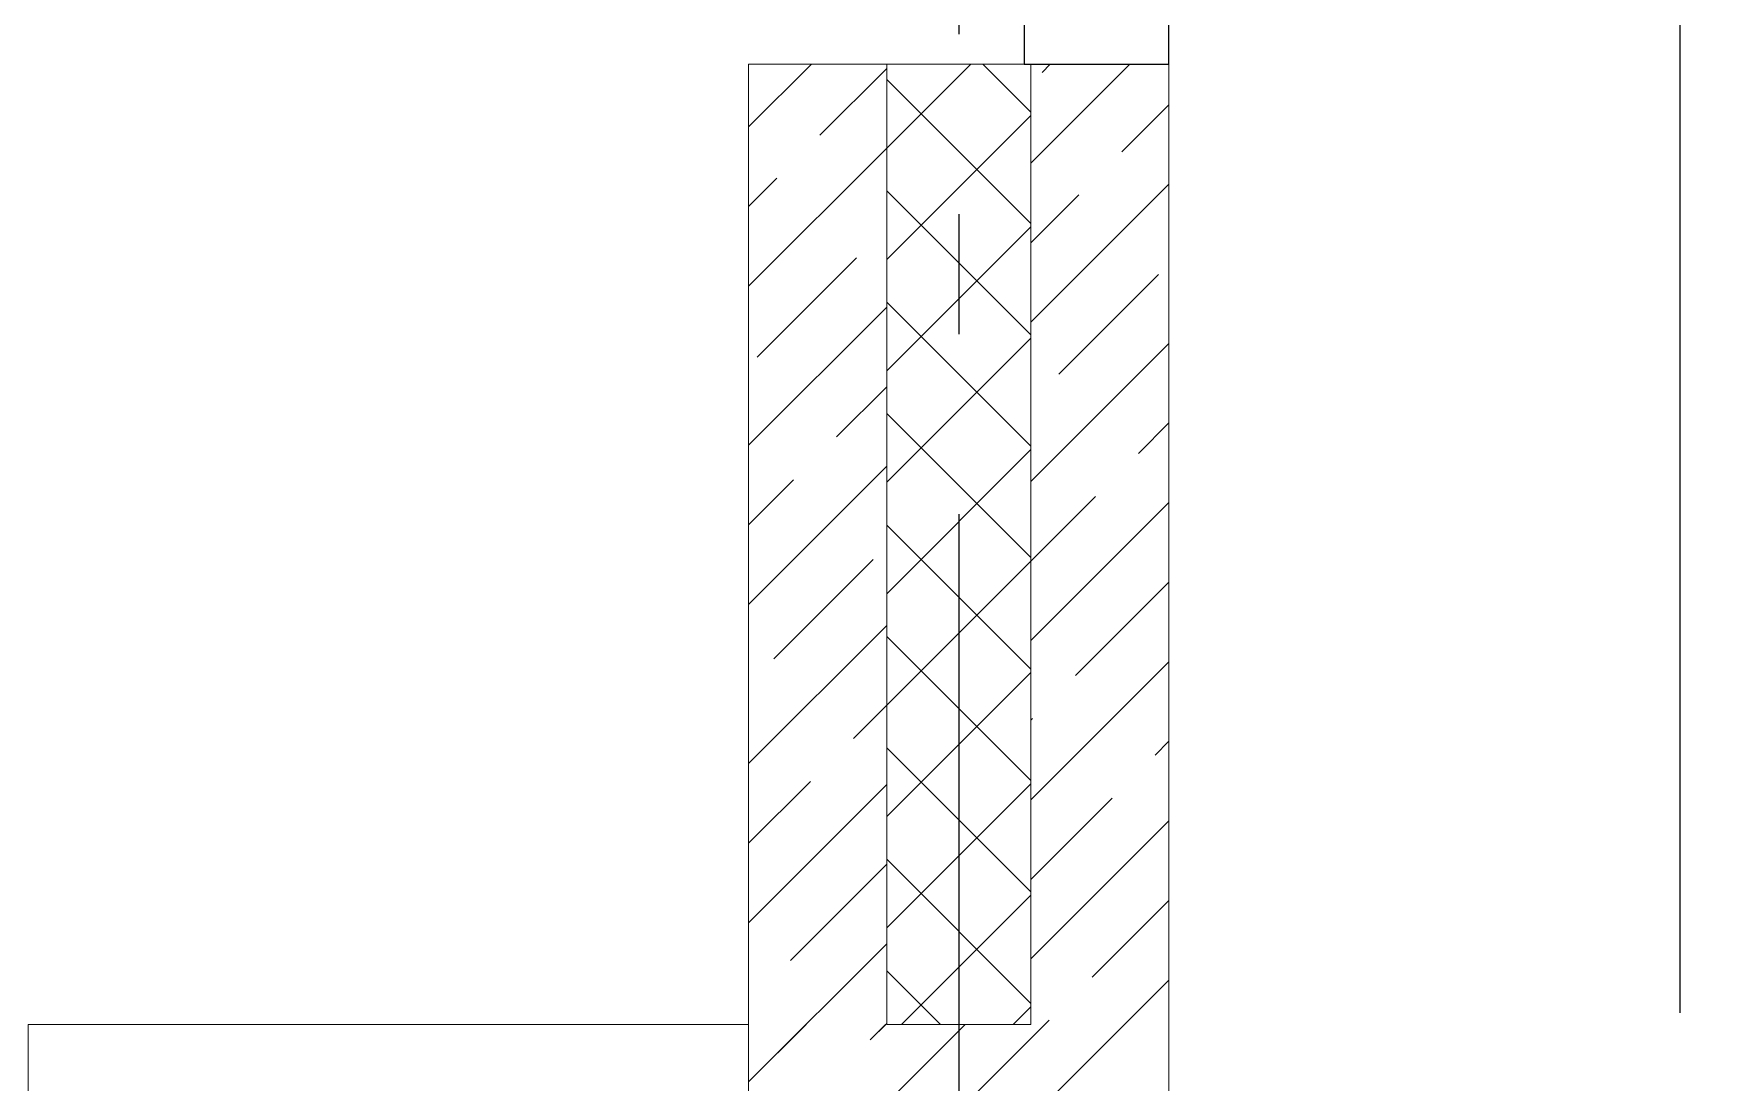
# Model space of a CAD drawing. Header units: inches. Extents: x -21163 to 11874, y -14995 to 6550.
# Drawn here: x -1021 to 378, y -7537 to -6663 of the extents above; entities that cross this region are included whole.
import ezdxf

# ---------------------------------------------------------------- set-up
doc = ezdxf.new("R2010")
doc.units = ezdxf.units.IN
doc.header["$MEASUREMENT"] = 0
doc.linetypes.add('CONTI', pattern=[0])
doc.linetypes.add('GOST2.303 5', pattern=[24, 20, -1.5, 1, -1.5])
doc.layers.get('0').update_dxf_attribs({"color": 8})
doc.layers.add('axis_dim', color=8, linetype='CONTI')
doc.layers.add('doors_windows', color=8, linetype='Continuous', lineweight=5)
doc.layers.add('Wall2', color=8, linetype='Continuous', lineweight=5)

# ---------------------------------------------------------------- blocks, each defined once
blk = doc.blocks.new('*U24')
at = {"color": 0, "linetype": 'ByBlock', "ltscale": 10}
blk.add_lwpolyline([(-960, 0), (-960, 910, -0.414214), (-50, 0)], format="xyb", dxfattribs=at)
at = {"color": 0}
for points in [[(-1010, 0), (-960, 0), (-960, -120.6), (-1010, -120.6)], [(-50, 0), (0, 0), (0, -120.6), (-50, -120.6)]]:
    blk.add_lwpolyline(points, close=True, dxfattribs=at)

msp = doc.modelspace()

# ---------------------------------------------------------------- linework, layer by layer
at = {"layer": 'axis_dim', "linetype": 'GOST2.303 5', "lineweight": 25, "ltscale": 100}
for points in [[(349.8, 1720.7), (349.8, -10307.9)], [(-250.6, -2264), (-250.6, -7664)]]:
    msp.add_lwpolyline(points, dxfattribs=at)
at = {"layer": 'doors_windows', "lineweight": 20, "ltscale": 50}
msp.add_lwpolyline([(-425.6, -7839), (-1025.6, -7839), (-1025.6, -7489), (-425.6, -7489)], close=True, dxfattribs=at)
at = {"layer": 'Wall2', "ltscale": 100}
for points in [[(-425.6, -6741.3), (-373.3, -6689)], [(-425.6, -7839), (-425.6, -6689)], [(-425.6, -6689), (-310.6, -6689)], [(-366.2, -6748.2), (-310.6, -6692.6)], [(-310.6, -6758.9), (-240.7, -6689)], [(-310.6, -7489), (-310.6, -6689)], [(-310.6, -6689), (-190.6, -6689)], [(-310.6, -6689), (-310.6, -7489)], [(-190.6, -6728.9), (-230.5, -6689)], [(-190.6, -6771.5), (-108.1, -6689)], [(-190.6, -7489), (-190.6, -6689)], [(-190.6, -6689), (-75.6, -6689)], [(-190.6, -6689), (-190.6, -7489)], [(-181.2, -6695.8), (-174.4, -6689)], [(-75.6, -6689), (-75.6, -7839)], [(-190.6, -6821.7), (-310.6, -6701.7)], [(-114.9, -6762.1), (-75.6, -6722.8)], [(-310.6, -6851.7), (-190.6, -6731.7)], [(-425.6, -6873.9), (-310.6, -6758.9)], [(-425.6, -6807.6), (-402, -6784)], [(-190.6, -6914.5), (-310.6, -6794.5)], [(-190.6, -6904), (-75.6, -6789)], [(-190.6, -6837.8), (-150.7, -6797.9)], [(-310.6, -6944.5), (-190.6, -6824.5)], [(-418.6, -6933.2), (-335.7, -6850.3)], [(-167.3, -6947.1), (-84.4, -6864.2)], [(-425.6, -7006.5), (-310.6, -6891.5)], [(-190.6, -7007.3), (-310.6, -6887.3)], [(-310.6, -7037.3), (-190.6, -6917.3)], [(-190.6, -7036.6), (-75.6, -6921.6)], [(-352.3, -6999.4), (-310.6, -6957.8)], [(-190.6, -7100.1), (-310.6, -6980.1)], [(-101, -7013.4), (-75.6, -6987.9)], [(-310.6, -7130.1), (-190.6, -7010.1)], [(-425.6, -7139), (-310.6, -7024)], [(-425.6, -7072.8), (-388.1, -7035.2)], [(-190.6, -7102.9), (-136.8, -7049.2)], [(-190.6, -7169.2), (-75.6, -7054.2)], [(-190.6, -7192.9), (-310.6, -7072.9)], [(-404.6, -7184.4), (-321.8, -7101.5)], [(-310.6, -7222.9), (-190.6, -7102.9)], [(-153.4, -7198.3), (-75.6, -7120.5)], [(-425.6, -7271.6), (-310.6, -7156.6)], [(-190.6, -7285.8), (-310.6, -7165.8)], [(-190.6, -7301.8), (-75.6, -7186.8)], [(-310.6, -7315.7), (-190.6, -7195.7)], [(-338.3, -7250.7), (-310.6, -7222.9)], [(-190.6, -7235.5), (-189.2, -7234.1)], [(-190.6, -7378.6), (-310.6, -7258.6)], [(-87.1, -7264.6), (-75.6, -7253.1)], [(-425.6, -7337.9), (-374.1, -7286.5)], [(-425.6, -7404.2), (-310.6, -7289.2)], [(-310.6, -7408.5), (-190.6, -7288.5)], [(-190.6, -7368.1), (-122.9, -7300.4)], [(-190.6, -7434.4), (-75.6, -7319.4)], [(-390.7, -7435.6), (-310.6, -7355.5)], [(-190.6, -7471.4), (-310.6, -7351.4)], [(-298.2, -7489), (-190.6, -7381.3)], [(-139.5, -7449.6), (-75.6, -7385.7)], [(-425.6, -7536.8), (-310.6, -7421.8)], [(-265.8, -7489), (-310.6, -7444.2)], [(-190.6, -7567), (-75.6, -7452)], [(-205.4, -7489), (-190.6, -7474.2)], [(-425.6, -7536.8), (-377.8, -7489)], [(-360.2, -7604), (-245.2, -7489)], [(-324.4, -7501.9), (-310.6, -7488.1)], [(-324.4, -7501.9), (-311.5, -7489)], [(-190.6, -7489), (-310.6, -7489)], [(-190.6, -7489), (-310.6, -7489)], [(-258.1, -7568.2), (-178.9, -7489)], [(-190.6, -7500.7), (-175.3, -7485.4)], [(-227.6, -7604), (-144.7, -7521.1)]]:
    msp.add_lwpolyline(points, dxfattribs=at)

# ---------------------------------------------------------------- block references
at = {"color": 8, "xscale": -1, "rotation": 269.9999936264059}
msp.add_blockref('*U24', (-75.6, -5679), dxfattribs=at)

doc.saveas('drawing.dxf')
